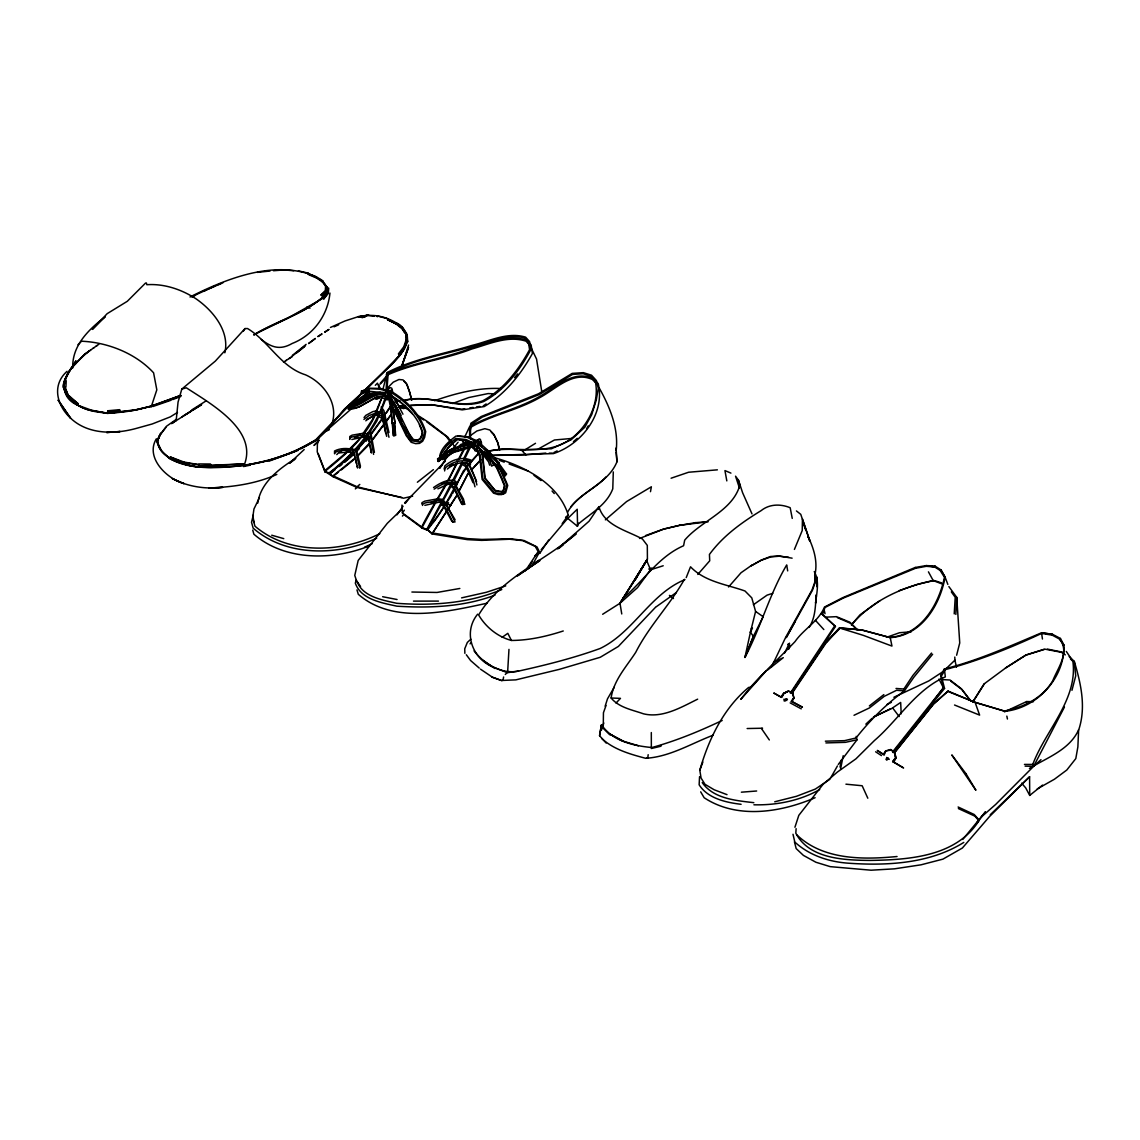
<?xml version="1.0" encoding="UTF-8"?>
<svg xmlns="http://www.w3.org/2000/svg" width="1140" height="1140" viewBox="0 0 1140 1140"><rect width="100%" height="100%" fill="white"/><g stroke="black" fill="none" stroke-linecap="round" stroke-linejoin="round"><path stroke-width="1.5" d="M336.77 454.589L338.381 453.007L349.196 451.896L354.626 454.675M794.438 841.861L796.176 848.587L803.401 855.385L815.884 862.239L830.219 866.642L871.088 870.205L894.43 868.837L921.035 864.818L942.937 859.133L962.388 848.018L989.42 816.653L1029.591 776.768L1029.719 795.421L1042.53 785.104M456.67 495.9L432.046 533.933L467.315 539.633L481.636 540.374L509.68 539.234L522.761 540.645L535.287 546.43L538.137 551.618L525.455 570.727M470.45 438.743L470.521 430.322L472.017 423.966L482.32 417.083L539.42 394.497L572.565 374.433L583.167 373.721L590.791 376.129L595.265 381.145C599.996 402.791 587.77 426.802 570.086 439.456C545.59 456.912 515.123 445.17 487.892 451.34M722.19 720.466C699.518 731.21 676.034 740.929 651.824 747.541C634.211 745.845 614.873 741.684 603.26 727.178L603.445 712.728L606.053 705.446M307.672 273.173L322.734 280.967L327.38 287.964L328.705 288.235L328.32 293.45L323.603 299.136L327.451 293.151C307.144 313.03 277.733 320.069 253.878 334.889C277.975 320.654 307.102 313.229 327.194 293.065L327.38 287.964L323.375 282.706L316.692 278.017L316.706 276.935C276.265 258.937 227.686 277.975 190.01 296.984M377.255 315.965L386.745 318.459L401.237 327.18L404.444 332.552L405.598 332.738L406.339 339.307L403.774 346.788L398.416 353.87L398.843 354.683C408.889 346.061 409.702 328.42 396.15 322.805L402.634 328.876L406.239 334.775L407.693 342.057L407.208 334.832C405.641 329.289 397.789 327.237 396.15 322.805C384.522 315.908 371.911 313.443 358.786 317.12L368.534 315.067L358.145 316.706L344.95 320.981L330.472 327.437M408.562 345.049L401.85 366.339M651.311 732.55L651.353 748.51L660.915 746.23L661.357 745.19M478.401 453.635C456.143 475.238 448.804 507.015 427.201 529.544L432.046 533.933L456.627 495.572M814.801 579.006L815 571.739L814.801 582.098L812.079 589.865L785.674 637.317L771.666 666.658M403.802 400.439C430.535 393.115 456.969 411.013 483.602 401.536C504.764 390.265 519.726 370.301 530.884 349.553L529.601 341.615L525.611 337.155C507.485 331.612 489.174 341.273 471.789 345.477C443.489 354.084 413.763 358.772 387.258 372.495L386.075 389.652M616.17 450.599C618.764 428.412 609.857 407.066 599.284 388.07M613.292 471.932L612.779 488.818C606.509 505.405 590.121 513.627 577.538 524.714L577.439 526.295L566.637 517.446M183.825 462.783L183.868 462.014L170.259 456.941L183.825 462.783L198.887 464.693L198.83 465.719L243.59 463.937L211.085 465.733L210.501 464.009L198.944 463.937L198.887 464.693L183.868 462.014M1078.625 729.885L1077.87 746.914L1075.804 758.585L1066.826 769.999L1054.429 779.233L1037.243 788.923M699.561 776.654L699.134 784.79C707.741 798.47 726.023 802.503 741.1 804.298M321.836 280.982L325.57 286.126L325.342 290.415L320.796 295.189L326.496 290.8L321.979 295.83L322.449 296.614L326.966 291.584L327.38 287.964M955.833 614.403L956.745 597.346L948.865 586.573M355.082 450.414L355.167 449.003L359.727 468.155L360.454 466.175L356.678 450.699M954.223 613.876L955.22 597.289L951.316 591.888M796.105 828.652L795.82 833.155C809.201 859.076 844.54 860.187 870.19 860.415C908.808 859.802 955.99 856.796 978.918 820.757L974.914 816.154L958.384 808.573M329.959 293.065C327.75 315.509 313.286 335.217 292.168 343.482C280.226 350.351 271.676 347.6 261.317 339.464M816.154 594.824C815.399 605.953 815.499 617.766 809.087 627.413M389.923 398.572L388.512 399.37L386.987 397.162L388.284 390.835L389.937 391.191L389.909 395.566M387.942 399.257L388.284 390.835M788.695 649.287L789.037 645.069L787.854 644.584M389.937 391.191L389.766 396.976M815.2 573.491C817.708 560.353 813.404 547.514 807.747 535.828L809.927 541.258L800.75 514.34L796.433 510.934M361.494 391.12L369.474 388.726L361.494 391.12L361.337 392.83L368.377 390.863L369.559 392.16L368.405 391.163L368.619 388.712L369.901 388.213L380.204 388.441L387.814 390.379M176.215 420.118L178.054 402.107L181.802 389.096L215.332 361.109L245.029 328.562L247.565 328.548C268.997 341.416 280.568 366.995 305.449 374.803C324.273 383.04 339.748 404.771 331.327 425.434L315.78 440.838L301.16 448.747M489.659 465.205L488.561 461.857L479.855 450.528M816.382 595.821L815.585 603.131C816.653 592.843 819.817 581.129 814.259 571.567M273.486 270.736L285.94 269.795M298.438 270.878L308.512 273.173M789.521 647.591L789.436 643.145M599.555 735.713L601.379 725.097L599.555 735.713L606.138 743.038M648.176 754.694L647.805 757.786L646.451 758.157M386.902 390.536L388.17 373.322C414.39 359.399 443.945 354.711 472.145 346.474C489.203 342.499 506.986 332.994 524.77 338.01L528.39 342.1L529.587 349.624C518.472 370.13 503.467 389.666 482.605 400.881C456.342 410.315 430.022 392.972 403.674 400.838M386.987 397.162L388.298 392.331L389.68 390.493L392.189 390.251M391.961 393.371L392.374 390.365M480.467 444.472L480.88 441.465L480.425 439.427L479.213 438.843C475.437 441.137 473.684 446.453 474.782 450.642L475.993 451.212M481.237 445.184L481.55 442.833L480.239 440.781L477.689 443.517L476.791 449.986M477.047 446.88L478.43 443.218L479.641 442.99L479.84 443.873M508.967 649.387L507.642 671.987L505.291 674.467M72.746 367.935C71.92 345.634 88.606 329.517 105.122 316.82L92.326 329.417L107.16 313.671L127.295 301.302L145.535 283.076L146.404 282.977L146.832 284.701C164.146 283.561 181.331 289.318 195.895 298.723C212.852 310.394 229.895 331.113 224.851 352.787M440.126 457.781L440.482 455.501M422.527 505.447L422.712 504.308L425.305 502.897L438.316 500.574L442.463 501.116L444.315 503.153M421.772 503.98L421.985 502.669L424.778 501.13L438.045 498.779L442.463 499.405L445.184 502.426L448.633 502.897M598.471 509.366L598.913 506.659L589.052 521.222L557.603 548.867L576.099 533.805C544.336 561.165 500.688 577.866 478.643 614.973C485.754 627.128 497.724 636.832 511.418 640.452C529.131 640.381 546.488 636.419 563.26 630.976M894.131 753.027L933.432 703.95L948.067 691.096L975.127 702.411L1005.01 711.332C1037.585 707.84 1064.689 677.702 1064.019 645.212L1059.573 639.098L1052.277 635.18L1052.434 634.253L1041.533 632.814C1009.669 646.166 978.163 660.53 944.405 668.909L940.628 675.336L943.407 687.819L944.547 688.418L892.99 752.5M840.023 767.106L841.277 760.095M650.484 491.682L651.368 486.794L626.572 501.586L605.354 519.854M503.609 677.003L503.039 679.996L501.899 680.609L491.967 677.117M697.652 699.162C681.178 707.284 662.397 718.471 643.459 713.811C632.287 709.835 619.034 707.655 611.125 698.008C613.605 680.338 626.387 666.743 635.75 652.294C649.03 626.074 670.021 604.927 684.399 579.348M454.048 487.45L451.996 487.165L454.147 488.903L461.344 503.41L462.47 504.478L464.664 504.279L463.495 499.163L455.872 485.455M840.536 769.286L843.215 755.692M600.766 728.104L601.379 725.097M750.619 631.375L744.933 657.409C760.836 627.442 769.429 594.182 786.7 564.927L787.683 570.898M383.197 388.298L387.258 372.495M622.896 741.057L609.914 734.117L622.896 741.057L638.414 745.788M1026.413 702.71L1026.67 701.556L1033.453 701.684M444.116 469.11L444.842 465.932C451.839 459.662 462.327 456.228 471.39 460.318M444.586 470.934L445.298 467.942C452.124 461.828 462.37 458.565 471.176 462.612M257.797 503.053C260.604 482.591 279.3 468.526 295.816 458.323M603.773 722.959L601.493 730.013M253.351 514.867L251.527 522.263L253.151 528.148C286.283 557.075 338.309 556.178 376.684 538.194M755.592 611.439L763.173 616.697L753.412 636.263L744.933 657.409L753.412 636.263L750.405 632.287L755.592 611.439L751.787 597.873L745.004 591.005C726.437 584.364 704.734 581.799 690.527 566.794L686.209 577.61M356.108 580.132L355.338 583.181C360.981 599.569 382.014 602.832 396.877 606.181C429.809 608.219 463.809 606.922 494.974 595.137M727.021 794.651L714.21 789.792L704.976 784.292L701.086 778.064L699.803 770.241C708.624 739.261 723.487 708.282 748.61 687.463L750.533 687.149L765.767 671.275L740.786 699.347C757.06 678.229 776.753 660.758 795.05 641.592C803.629 629.109 818.634 621.357 824.448 607.078L842.546 597.745L915.235 567.464L926.136 565.597L934.914 565.996L934.658 566.979L940.187 570.47L944.447 577.31C938.662 605.026 920.707 635.393 889.442 637.36L861.455 629.993L839.41 627.727L826.4 642.461L792.585 692.55M377.311 316.792L377.554 315.865M956.617 655.229L959.738 642.96L956.745 597.346M1071.956 690.313L1075.718 675.863L1074.293 661.357L1069.206 656.611M894.644 752.656L933.503 704.192L948.067 691.096M639.511 538.465L663.637 529.131L680.024 525.226L708.139 521.778M794.922 827.269L798.812 815.342L823.137 784.235L837.373 772.065L855.94 758.841L874.48 740.487C898.12 720.195 915.947 689.443 945.331 676.889L944.405 668.909M884.897 753.54L885.68 750.947L890.682 749.479L894.658 752.201L895.926 758.057L893.86 762.104L892.663 761.634L895.442 757.772L894.658 752.201L895.926 758.057L892.663 761.634L903.593 767.961L893.86 762.104M577.439 526.295L578.408 523.246M605.126 706.23L607.492 698.849L614.317 687.049M362.677 392.958C345.32 406.937 332.224 424.978 315.908 440.054C288.876 456.584 257.455 465.961 225.777 466.816L198.574 467.044C184.666 465.932 149.81 455.017 159.643 435.352C175.417 415.929 157.377 435.637 156.964 442.007C164.53 463.909 190.722 467.357 210.843 467.671C247.409 467.428 284.53 459.278 315.78 439.769C337.511 416.727 359.756 394.426 382.897 372.766C392.16 363.517 403.774 354.683 407.009 341.359M369.702 432.231L373.607 454.39M684.955 579.576C650.014 594.04 633.669 632.201 600.196 648.461C573.62 658.079 546.145 664.991 518.572 671.09L507.371 672.7L495.245 667.912C472.929 660.317 462.113 633.099 477.632 614.175M795.022 621.799L786.215 637.659L812.435 590.235L815.143 582.526L814.715 575.016L815.143 582.526M1063.221 645.354L1064.019 645.212L1060.457 638.471L1059.573 639.098C1070.175 652.222 1057.763 668.026 1052.747 680.751C1042.445 698.15 1023.577 707.37 1004.283 711.004L974.714 702.226L947.967 691.439M407.137 341.487C407.194 347.258 390.051 367.764 404.543 348.726M402.107 365.171L408.519 347.472L401.822 365.84M367.764 432.986L371.113 452.466M699.803 770.241L702.867 762.062M392.502 423.824L392.873 422.869L394.697 423.31L395.637 435.124L394.554 435.865L393.428 435.608L390.678 407.807L388.541 397.832M156.365 438.786C144.88 457.625 166.868 478.843 184.01 483.617L172.297 478.558C187.687 486.723 205.414 489.317 222.642 487.378L208.948 487.991C231.976 487.108 255.716 483.987 276.835 474.411M378.779 416.285L376.827 421.073L363.275 442.149L355.281 450.471M159.956 435.067L157.234 441.693L161.624 451.126L169.703 458.764C182.457 464.992 197.234 467.5 211.042 467.343L225.777 466.816M151.121 407.108L156.821 389.837L153.587 372.809C135.76 353.386 107.744 342.314 81.567 341.216L77.976 344.722M392.174 423.439L391.134 406.382L388.826 395.566M375.317 414.889C364.828 438.515 344.48 455.444 324.886 471.447L333.507 476.933L356.948 487.435L401.864 497.439M376.656 411.725L382.142 396.863L372.823 418.978L363.076 433.499M393.428 435.608L392.873 422.869M88.977 351.191C77.648 360.596 63.47 372.923 64.04 388.982C72.02 410.428 99.693 414.689 119.757 412.338C140.989 410.4 161.239 403.517 180.904 395.608M794.409 549.423L802.232 530.528L802.446 518.957L809.927 541.258M464.878 436.663L469.651 426.574C491.54 414.347 516.734 409.488 538.607 397.034C555.209 388.084 572.836 369.189 593.114 378.58L598.215 383.624C605.34 413.72 581.642 444.386 553.427 453.606L491.141 455.387M462.07 462.17L443.032 499.277M463.581 458.978L468.911 447.806M477.033 445.398L496.67 465.548L498.337 464.137L499.007 462.755L488.49 450.97L478.273 441.622M243.418 465.776L269.04 460.418L293.863 451.967L315.908 440.054L331.512 424.622L344.451 409.018L362.463 392.716M452.523 493.677L453.976 490.656M456.128 486.125L463.339 471.02L466.773 467.101M498.935 463.467L496.969 465.106L504.849 475.907L506.516 473.969L498.935 463.467L498.337 464.137M462.783 463.011L454.247 480.082M464.293 459.848L470.378 447.165M259.407 497.738L253.949 509.01L252.909 516.278L254.106 522.505M443.218 454.789L448.334 447.194L457.311 439.698L467.386 440.795L472.003 443.061M750.405 632.287L752.457 628.069L751.274 628.739M981.269 817.052L995.662 804.455L1033.652 766.308L1032.769 764.441C1045.394 730.484 1078.098 699.518 1072.854 661.214L1066.313 651.439M784.491 653.177L789.08 643.929L787.783 644.328M502.897 491.782L504.507 485.996L501.6 479.028L496.67 467.799L487.607 455.857M1025.102 766.151L1033.652 766.308L1064.432 707.071M446.438 484.343L437.746 499.163M448.747 479.769L457.282 462.954M459.035 491.226L467.742 474.14M452.68 483.146L427.186 530.171L422.498 528.305L403.703 514.425L402.463 516.121M456.043 463.88C446.296 485.882 432.302 505.476 421.672 527.008L422.498 528.305L422.071 527.549L435.922 502.084M458.437 459.235L464.023 448.391M459.035 490.913L467.828 473.827M459.691 458.323L464.479 449.06M787.07 691.966L783.935 693.391L781.826 697.423L773.761 693.006L781 697.167L783.935 693.391L788.324 690.812L792.599 692.864L793.996 698.065L791.317 701.456L793.754 697.865L792.599 692.864M431.205 524.742L427.186 530.171L426.745 529.402L441.337 502.327M761.862 559.84L751.445 565.654L761.862 559.84L770.54 556.505L779.019 555.992L792.115 558.173M474.397 447.664L473.784 446.168L474.767 444.344M471.989 444.457L473.471 441.736L475.537 440.61L471.818 445.726L472.872 448.291L474.867 449.402M532.765 564.257L539.277 552.458M361.337 392.83L362.178 393.542L362.449 390.792M830.761 777.779L837.43 765.938M586.558 428.811L588.226 425.904M377.012 399.271L379.82 396.677M378.893 398.587L379.577 397.404M616.084 448.006L616.954 461.814C607.534 484.97 579.633 490.87 567.592 512.159M621.756 613.961L619.989 603.26L637.517 587.613L650.527 569.786L646.58 560.339L635.137 579.932L647.093 559.797L619.989 603.26L602.647 614.275M635.094 579.647L619.989 603.26L647.42 559.113L647.306 545.39L642.461 539.049C627.029 530.456 604.371 525.825 598.913 506.659M634.837 579.576L647.42 559.113M527.649 569.003L532.209 561.707M973.076 701.428L984.062 683.943L1005.167 668.325M972.762 702.154L984.476 683.644M397.019 514.824L403.076 506.217M243.404 331.099L245.029 328.562M444.073 506.816L433.214 522.034M445.954 503.894L451.597 495.13M477.418 446.581L478.7 444.6L482.234 447.08M781 697.167L783.607 693.206L788.652 691.239M825.36 741.185L844.526 740.658L856.026 737.993C869.92 720.295 886.265 704.078 904.419 690.869L903.863 689.03L912.926 675.393L931.523 653.063M446.951 457.197L439.484 468.383L442.52 464.693M534.917 555.679L539.975 553L548.696 540.032M791.531 692.336L835.449 626.473L821.456 613.676M382.499 418.694L371.341 434.197M386.432 412.865L390.379 407.051M834.808 625.703L790.305 693.077M382.385 418.195L371.113 433.699M384.38 415.274L390.35 406.524M67.032 371.341C51.528 385.135 56.858 405.441 70.495 418.081C87.88 434.654 114.257 434.411 136.116 428.455L152.204 423.98L170.316 416.87L177.484 412.424M391.205 414.775L372.666 439.784M391.205 414.39L372.566 439.399M791.488 693.476L826.073 642.034L840.038 628.14L861.997 629.936L890.24 637.645C921.562 635.536 940.001 605.212 945.089 577.125L940.97 569.9L934.914 565.996M367.151 419.762L373.322 415.559M421.672 527.008L402.392 512.929L404.358 510.164M562.177 523.645L568.304 515.152C558.572 483.645 524.842 466.388 495.145 457.853M883.144 754.481L884.498 754.851L877.301 750.419L883.144 754.481L885.68 750.947L890.995 750.106L895.142 752.728M366.211 441.166L369.289 436.976M728.56 586.986L741.043 572.736L751.659 565.298M369.047 436.492L356.763 450.4M443.716 453.535L453.221 442.178M365.84 420.831L366.995 419.306L377.226 414.276L379.378 416.228M470.093 643.858L470.749 643.003M985.331 811.994L976.923 823.137L978.419 819.261L974.244 814.53L958.113 806.992M931.708 703.266L943.407 687.819L939.004 679.055M838.27 764.456L857.052 739.774L856.154 736.369M985.259 812.022L962.744 839.468M405.227 503.453L410.614 496.527M370.443 442.106L357.903 455.345M892.62 751.873L943.407 687.819M451.625 450.2L458.109 442.206M932.634 654.246L913.881 677.189L904.419 690.869L896.582 690.284L884.241 696.355L869.421 707.94L854.017 715.279M363.916 419.434L368.99 415.601L375.958 412.993L382.513 416.485M496.313 465.006L499.007 462.755M514.51 377.711L517.688 373.906M364.045 417.511L365.826 415.373L372.737 411.654L376.485 410.813L380.19 413.093L385.933 398.743L385.135 397.817C375.844 428.711 354.412 453.663 329.118 472.915L324.886 471.447M739.39 487.892L735.542 476.178L738.478 480.225L739.889 485.013C732.721 511.162 701.129 520.652 684.698 540.161L683.587 545.732C658.036 556.904 643.601 581.158 622.939 598.343M541.172 549.722L566.751 519.427L577.211 509.252L577.538 524.714M504.849 475.907L506.516 473.969M851.965 624.207L860.073 614.759L880.037 600.609M469.067 464.479L478.216 453.991M697.808 574.432L709.721 560.809L709.436 554.453C723.059 535.828 741.698 522.505 761.107 510.649C769.457 503.923 780.572 503.78 790.177 507.728L792.243 518.401M380.261 383.268L386.332 376.343M851.423 625.034C871.744 600.581 902.524 586.829 933.204 580.588L943.179 584.364M68.557 396.236L64.994 387.386L64.054 387.914C56.63 387.472 91.442 337.739 67.431 374.034L67.887 373.478L64.567 381.145L66.22 380.717L65.921 387.13L64.994 387.386L68.557 396.236L78.275 403.845L69.027 395.708M472.43 468.982L480.624 459.976M445.384 461.087L404.6 502.911M471.361 469.965L480.767 459.691M655.799 606.993L618.393 646.423L600.239 657.281L559.27 669.38L515.85 679.868L501.301 680.48L492.395 677.189L480.453 669.137M380.161 384.18L384.779 379.292M458.836 446.453L460.717 444.472L467.272 442.291L473.257 442.52M76.38 363.033C61.859 374.718 57.983 397.461 78.047 405.313L91.4 410.158L107.488 413.45L135.261 410.129L151.121 406.04L180.818 395.352L151.178 406.353L135.29 409.83L107.801 413.15L91.186 410.457C75.981 407.721 55.447 391.391 67.189 375.26M81.239 357.917L84.873 354.084M826.4 642.461L840.038 628.14L863.336 635.365L891.965 646.081L890.24 637.645M616.028 703.038L620.474 698.364L611.125 698.008M93.908 347.729L85.201 353.885L72.461 367.08M352.987 452.851L329.674 473.87L329.118 472.915M353.585 454.547L344.665 462.341M357.062 450.955L359.385 448.547M354.44 452.794L349.795 457.568L329.36 473.171L329.674 473.87L335.132 469.68M364.9 390.436L391.989 364.159L399.043 355.908L365.057 390.635M355.751 458.109L341.288 469.922M358.06 455.758L368.434 445.199M447.336 469.053C453.549 463.666 462.655 460.646 470.549 464.593M355.58 457.682L333.051 475.836L333.507 476.933L329.36 473.171M1029.591 776.768L990.247 814.744M318.915 440.496L313.985 445.455L318.787 440.667M387.7 387.757L393.3 382.128L398.943 379.506L403.004 379.891L406.31 383.339L409.787 392.231L411.483 400.311M359.185 439.299L344.195 454.347L324.572 470.849L325.456 472.387L318.174 453.521M353.315 407.094L326.582 430.592M355.723 404.7L358.145 402.306M364.187 396.321L366.61 393.941M375.317 385.306L377.482 383.14L379.52 388.84M447.806 444.401L451.112 441.18M401.109 509.965L387.286 523.331L358.174 560.481L354.768 575.415L356.492 580.63L360.554 586.501M946.613 668.168L954.935 660.145L954.779 657.068M570.926 506.687C580.659 494.304 595.436 488.348 606.138 476.862M304.195 449.545L289.432 463.325L294.733 459.505M865.83 724.157L872.015 718.385M470.834 639.198L467.343 642.433L464.735 648.788L464.864 653.32M355.324 488.903L356.948 487.435M1033.652 766.308L1040.977 759.653M438.259 461.486L446.851 454.832L445.925 452.395L437.589 458.893L438.259 461.486L446.851 454.832M349.096 408.519L348.256 409.26C362.663 409.659 371.996 394.568 386.574 396.293M349.966 406.609L369.431 393.557L380.532 392.303M472.487 446.41L462.17 448.618L447.208 455.216L445.925 452.395M573.434 441.65L577.253 438.344M333.051 475.836L357.077 486.766L359.798 484.429M433.528 487.535C439.442 483.431 446.866 479.185 454.333 480.382L457.111 482.705M434.155 489.16C439.912 485.27 447.051 481.123 454.276 482.249L457.111 484.571M348.014 406.866L347.13 407.607C361.451 407.978 370.685 393.015 385.035 394.298M447.379 452.324L451.055 449.26L463.795 445.213M447.308 452.309L449.816 450.243L459.562 447.179M447.934 454.632L440.681 459.32M452.024 453.079L446.011 458.009L442.619 459.577L442.12 458.18M292.182 355.566L306.118 344.365M296.998 352.688L304.594 346.589M559.07 548.212L563.174 544.92M292.581 355.865L305.477 345.577M767.633 670.007L783.294 657.652L773.39 662.497M603.26 727.178L602.618 727.691L609.757 734.787M417.368 482.234L433.385 469.637M333.179 476.235L338.58 472.017M869.364 705.931L883.856 694.616M437.674 460.033L446.025 453.549M175.888 420.617L171.57 423.553L201.395 404.771M339.207 466.531L341.929 464.436M565.554 517.261L568.304 515.152M454.561 441.151L457.24 439.114M315.296 338.523L308.57 343.553L315.253 338.552M753.398 604.741L767.077 595.137L772.792 593.313M393.628 424.094L394.967 422.783L391.618 398.444M393.599 423.781L394.967 422.783L389.951 392.288M472.53 446.78L473.556 446.053M940.187 570.47L940.97 569.9L945.089 577.125L947.839 584.393M470.464 435.537L476.891 430.977L484.856 428.683L489.772 429.98L493.82 434.283L497.61 442.349L499.249 449.203M473.784 446.168L475.152 445.199M656.441 606.623L676.362 592.515M93.067 348.313L97.171 345.42M166.298 426.403L176.572 419.135M502.17 637.303L507.813 633.327L511.418 640.452M85.201 353.885L90.659 350.051M96.116 346.218L98.838 344.294M483.232 405.911L486.125 403.93M369.659 391.533L348.185 405.968C362.548 405.783 371.854 390.721 386.588 392.559M171.698 423.453L176.087 420.461M371.426 393.813L356.065 403.93M829.934 779.261L815.342 789.065L796.504 796.29L774.73 801.79M819.689 789.55C799.838 800.779 776.611 805.353 753.91 804.797M359.057 399.599L351.989 404.101M356.35 404.201L370.529 394.967L376.713 394.283M943.037 671.603L928.772 680.951L893.874 697.267M535.857 562.163L538.736 560.296M253.664 334.676L286.938 318.644L322.677 298.409M328.705 329.56L324.672 332.182L328.862 329.517M285.855 360.639L291.826 356.791M283.504 362.135L286.397 360.326M289.047 358.573L291.94 356.763M191.677 409.987L206.226 400.81M184.267 415.373L191.435 410.913L181.673 416.983M522.847 451.155L535.515 443.303M192.888 410.03L201.623 404.686M1029.42 768.431C1047.275 757.487 1070.204 749.664 1079.01 728.973C1086.164 706.444 1080.82 683.373 1074.293 661.357M257.255 272.375L270.052 271.035M453.492 483.959L451.654 485.013L454.276 487.464L462.47 504.478M358.145 316.706L368.078 315.324L374.233 316.307M446.438 453.178L446.224 451.868L461.301 445.384L473.043 442.904M963.799 842.417C930.311 863.422 888.145 865.859 849.585 863.279C829.664 862.082 809.742 855.727 794.822 842.075L792.998 834.266M470.749 427.315C492.352 414.675 517.702 410.229 539.505 397.76C555.707 389.324 572.665 370.5 592.358 379.492L597.118 384.223M538.465 448.889L554.439 439.997L571.625 438.458M351.847 439.513L363.988 436.848L369.175 439.342M388.925 398.886L387.101 399.898L385.719 399.228C384.308 395.039 386.346 389.453 390.45 387.6L391.818 388.27L392.616 391.904M504.336 493.193L501.785 494.589L498.18 494.589L493.563 493.164L482.149 479.47L479.598 456.328L476.135 449.046M389.324 392.032L390.094 391.604L388.811 390.607M298.238 450.343L269.126 461.144M424.864 505.348L438.8 502.227L441.636 502.555L444.514 505.647M389.025 388.113L385.206 393.129L384.893 395.509L386.403 397.703M442.049 483.731L444.5 482.462M554.026 452.452L557.104 450.899M1004.454 711.859L1026.67 701.556M203.746 291.284L206.91 289.717M449.488 466.331L453.335 464.422M329.446 429.623L325.228 431.69L319.029 437.489L317.39 444.415L317.233 451.882L324.572 470.849M192.332 296.77L195.524 295.217M886.806 704.577L891.366 702.34M873.254 717.245L890.839 708.653M387.201 375.117C413.934 362.99 444.158 359.67 471.789 349.011C489.103 344.123 507.941 335.203 526.039 341.188L529.929 345.377M369.431 545.861C332.923 560.652 284.915 561.122 253.878 534.204L252.724 530.1M191.477 296.77L215.346 285.912M386.289 374.291C413.321 362.477 443.674 358.943 471.433 347.999C489.074 342.855 508.44 333.892 526.865 340.333L531.126 344.907L532.409 353.528C520.766 374.476 505.063 394.212 484.215 406.567L462.184 409.873L432.06 404.871L410.543 405.299M874.195 716.561L891.779 708.453L900.671 702.454L901.198 713.811M364.558 547.172L372.068 543.794M379.805 533.648C341.516 553.014 288.819 555.223 254.961 526.181L253.422 520.638M334.02 326.824L338.708 324.757M713.155 735.186C691.039 743.622 669.664 756.917 645.639 758.285C630.206 754.21 613.591 749.507 601.692 738.435M437.874 488.832C443.004 487.008 447.963 482.819 453.677 484.087M218.481 284.587L223.169 282.606M220.861 283.717L208.492 288.933M461.187 502.626L462.755 501.971M926.293 566.309L926.136 565.597L934.658 566.979L926.293 566.309L915.548 568.276L843.101 598.172L825.004 607.492L822.567 614.389L835.449 626.473M172.696 399.584L180.833 396.421M459.833 446.453L469.709 443.788M815.114 797.715C780.786 812.45 737.152 819.489 704.164 797.744L700.673 791.844M487.179 603.188C446.41 611.952 393.043 624.62 358.288 594.282L356.963 589.893M434.511 400.724C455.701 393.243 478.558 387.386 501.13 388.541M452.38 403.531L468.754 397.547L488.134 393.571L495.045 393.87M501.785 589.551C468.626 603.416 432.046 605.939 396.549 603.274C382.399 600.025 362.548 596.833 357.019 581.343M645.611 535.543L663.452 529.117L680.024 525.226M761.691 560.139L770.797 556.904L779.29 556.206L788.823 557.332M886.45 637.36L899.517 632.728L911.231 631.774M152.788 406.538L171.071 400.226M899.246 590.591L917.273 584.393L934.187 580.474M671.09 478.216L688.589 472.245L717.388 469.837M505.747 585.875L486.466 592.259L461.6 597.873M648.745 569.045L651.909 568.034M650.527 569.786L663.209 565.768M456.67 451.611L473.285 446.552M450.414 452.608L470.749 446.381M1044.155 649.273L1026.057 654.959L1005.352 668.125L1025.758 655.172L1045.095 649.173L1061.34 652.279L1065.302 654.873M695.428 522.676L706.686 521.764M445.441 484.643L451.012 482.99M470.378 443.93L473.414 443.047M181.802 389.096L186.333 387.799C210.53 403.717 259.621 430.578 243.561 466.559L250.373 465.12M362.178 393.542L369.218 391.59M381.059 393.343L383.439 392.73M391.59 394.469L389.994 394.882C395.922 410.813 402.776 426.887 412.352 440.924L419.549 441.907L422.114 440.14L424.75 431.775C419.235 414.276 405.284 400.881 389.809 391.761M456.713 460.019L459.434 459.334M374.376 414.989L377.226 414.276M412.666 496.157L403.489 498.209L357.077 486.766M857.052 739.774L845.467 742.34L825.902 742.924M393.813 434.711L395.637 435.124M473.143 446.481L461.857 448.889L447.208 455.216L446.339 453.321L461.315 446.894L473.328 444.344M354.454 437.874L357.917 437.161M352.972 408.248L358.673 407.165L377.383 396.72L384.266 396.164M679.981 525.355L695.614 522.619M459.833 588.468L437.033 592.458L411.896 592.03M431.034 502.598L433.727 502.142M339.335 452.38L341.687 451.982M357.333 434.967L359.756 434.568M395.081 401.85L400.311 401.009M464.693 408.704L461.315 409.217L431.519 404.672L410.257 405.541M469.751 407.949L473.114 407.436M476.492 406.923L479.855 406.424M488.105 451.055L503.495 448.747L521.293 449.887L551.418 448.775L571.154 439.784L584.82 427.243L591.703 414.703L596.291 400.012L598.286 388.327L596.363 380.532L591.532 375.217L583.352 372.652L572.195 373.393L538.507 393.77L481.18 416.528L470.92 423.211L469.595 429.395L469.623 437.803M434.212 499.833L441.665 499.762M361.451 436.591L366.824 436.549M492.651 455.459L525.383 454.889L545.832 453.093M316.692 278.017C295.189 269.467 319.969 276.849 323.176 281.495M342.214 449.687L345.976 449.345M398.786 406.553L405.341 405.968M518.572 671.09C501.443 674.452 484.272 664.164 474.083 650.926M897.052 856.51C863.322 859.774 823.194 860.073 797.045 835.078M741.37 792.186L756.661 791.003M398.829 406.068L405.526 405.626M825.944 617.139L836.504 616.669L849.827 622.183L857.978 630.263M459.719 440.197L461.714 440.111L464.65 443.987M346.503 451.44L349.88 451.326M747.142 728.531L762.56 728.232L761.491 728.588L769.329 739.946M443.517 505.205L441.408 504.778L443.859 506.545L451.568 520.866L452.765 522.006L455.045 521.992L448.376 508.411L443.959 502.042L442.918 501.985M413.478 601.122L438.458 601.108M1024.447 764.413L1032.769 764.441M549.167 453.164L552.501 453.236M368.619 388.712L378.979 388.997L386.716 390.963M368.405 391.163L383.168 392.702M401.237 327.18L402.648 327.522M406.239 334.775L407.208 334.832M942.595 679.597L950.033 680.024L961.277 688.702L969.94 700.259M441.066 502.783L442.12 502.854L446.324 508.982L452.765 522.006M896.026 688.46L903.863 689.03M285.898 270.066L293.721 270.75M457.796 435.822L468.44 436.848L476.862 440.938M325.57 286.126L327.152 286.767M753.825 802.674C735.799 800.565 713.455 798.698 702.212 782.567M845.937 784.178L862.154 785.745L867.811 798.2M445.255 504.165L451.355 504.949M444.429 502.797L447.635 503.224M432.017 532.893L467.486 538.622L481.964 539.42L510.692 538.75L524.101 540.517L537.026 546.943L539.975 553M1052.277 635.18L1041.618 633.413C1010.482 647.947 978.619 660.716 945.302 669.607L941.355 676.134L944.547 688.418M367.066 435.651L363.418 435.01L352.004 436.934L349.795 438.202L349.752 439.399L349.752 436.534L352.118 435.152L363.76 433.186L367.678 433.884M382.655 596.719L397.062 599.512M1047.46 649.102L1062.452 652.151M352.431 451.07C346.703 449.559 339.934 449.844 334.661 452.594L334.647 453.82L334.519 451.012C340.005 448.106 347.087 447.906 353.03 449.545M464.08 459.135L470.905 460.888M379.705 392.545L383.069 393.428M271.733 535.216L283.76 538.636M398.815 407.18L403.845 408.619M467.614 464.208L469.21 464.664L471.305 468.569L476.591 481.536M398.715 406.239L407.75 408.947M412.623 439.684L418.351 440.453L421.486 436.506L422.284 432.16L419.392 424.721M935.669 580.958L941.583 582.925M787.441 699.233L786.344 698.863L786.586 699.675M499.42 460.332L504.236 462.142M509.067 463.952L528.376 471.191M306.974 306.959L310.037 308.156M422.071 527.549L426.745 529.402M954.536 705.019L979.616 715.108L975.127 702.411M382.085 418.48L376.414 415.145M730.925 473.114L724.94 470.578L726.821 480.895M783.835 699.233L786.814 700.501M837.401 617.638L850.739 623.38L856.824 629.665M478.415 440.04L476.178 440.425L473.984 444.814L473.642 447.194L474.953 449.274M396.406 323.874L387.486 319.713L396.136 323.888M476.805 441.978L466.801 437.119L456.043 436.022C449.303 441.023 441.764 447.179 439.741 455.672L440.225 457.012M473.029 442.904L466.16 439.555L455.729 438.416L446.666 445.982L441.736 453.293L441.878 455.843M466.132 462.712L468.198 463.766L470.578 468.155L475.28 478.572L476.905 484.97M791.317 701.456L802.403 707.171L791.901 701.385L793.996 698.065M1060.457 638.471L1052.434 634.253L1041.533 632.814L1042.445 639.013M790.163 692.037L793.169 693.633M790.177 702.895L801.263 708.852M417.653 416.143L423.638 419.891M414.875 413.507L427.685 421.7L447.721 437.033L454.789 446.866M495.031 668.539L483.189 660.402M875.634 751.787L881.477 755.606M389.168 394.241C403.845 402.933 417.311 415.487 422.641 432.103L420.546 438.857L416.371 440.268L413.236 439.299L409.06 433.656L395.666 405.883M394.269 398.117L400.197 402.007L412.409 413.791M390.849 391.148C406.453 400.325 420.261 414.005 425.705 431.632L424.607 437.447L422.641 441.251L419.52 443.389L415.673 443.659L411.184 442.291L406.325 435.808L392.901 408.02M484.044 451.782C494.703 460.061 499.89 473.128 504.778 485.355L503.324 490.499L501.514 491.497L495.102 490.399L485.184 478.301L482.719 455.416L477.118 443.716M485.027 449.146L488.846 451.796L492.024 456.029M478.501 447.336L490.1 461.159L491.582 466.118L493.406 465.12L492.437 460.916M377.269 411.583L379.207 413.008M426.631 421.757L446.153 436.25L449.117 440.282M533.976 475.351L540.973 480.553M886.606 757.444L889.243 759.411M950.817 681.164L962.075 689.615L971.18 701.342M669.408 595.379L673.484 598.543M427.201 529.544L432.06 533.321M479.213 668.054L470.592 660.53L466.317 654.759M483.901 451.91L486.324 454.105M478.102 443.161L497.753 463.268M461.743 463.966L466.06 466.901L473 482.705M1070.403 658.906L1072.854 661.214M390.593 394.469L396.036 401.166L402.947 414.191M462.413 462.441L466.246 465.12L468.54 469.352L473.157 479.555L474.967 486.809M389.239 396.406L394.411 402.819L401.095 415.373M403.788 381.059L407.094 384.522L411.953 399.869M491.24 432.046L494.276 435.266L498.08 443.346L499.719 450.186M521.293 449.887L525.868 454.86M815.428 620.317L823.835 629.551M552.059 491.041L554.268 493.563M1021.625 783.194L1025.687 787.882L1029.719 795.421M382.655 397.518L383.453 398.459M445.512 503.538L455.131 519.797M892.99 708.396L899.189 716.59M497.325 463.082L499.448 465.904M488.062 451.882L490.2 454.718M324.629 284.045L327.608 288.021M411.355 441.536L406.695 435.323L401.394 423.852M411.554 438.259L405.085 426.83M496.969 465.106L504.578 475.522M463.125 441.878L464.963 444.401M498.023 463.838L505.604 474.326M437.589 458.893L438.53 461.258M454.376 483.93L464.664 504.279M393.856 397.689L400.539 408.619M396.164 408.262L398.601 412.523M928.43 571.838L933.204 580.588M396.136 408.548L402.334 420.988M394.426 409.873L400.625 422.299M954.935 660.145L956.46 667.199M531.254 348.099L536.541 359.029L541.714 391.334M475.779 445.555L480.253 454.96L482.819 478.558L494.532 492.708L502.997 494.261L505.661 492.822L507.728 485.426L500.089 467.372M752.001 513.898L742.61 492.751L738.478 480.225M499.349 467.514L506.759 484.999L505.034 491.141L502.84 492.338L495.487 491.012L484.7 477.859L482.177 454.404M915.235 567.464L915.548 568.276M804.014 525.469L805.809 530.299M378.736 384.793L380.276 389.111M475.537 440.61L476.093 442.149M381.615 415.459L386.674 436.364M390.692 391.889L390.92 392.801M353.201 449.588L356.535 463.809M354.668 456.37L353.486 451.668M447.037 452.851L447.55 454.931M355.566 459.064L357.661 467.999L357.091 466.217M384.266 425.961L385.762 433.514M384.294 424.849L380.632 410.343M824.363 610.755L825.018 613.705M388.982 437.276L381.245 406.937L383.909 410.657L388.982 432.545M352.232 446.866L352.816 449.602M1006.834 716.105L1007.432 719.012M368.106 434.682L369.346 441.693M370.457 430.749L374.433 452.366M370.172 445.27L371.441 452.951M375.587 397.589L375.815 399.285M465.277 439.769L465.676 442.861M616.127 452.181L616.954 461.814M394.241 422.555L395.181 434.411M401.95 505.049L402.392 512.929M107.787 410.771L107.588 411.683L120.142 410.457L119.657 409.673L107.787 410.771M160.669 433.343L157.477 440.496L160.669 433.343M786.557 699.447L785.175 701.029L783.978 700.801L785.531 699.091L786.557 699.447M887.462 757.715L885.951 759.226L886.763 760.138L888.516 758.542L887.462 757.715M317.989 336.514L322.036 333.906L317.946 336.542M522.562 572.308L517.303 575.928L539.847 560.567L522.562 572.308M364.843 317.02L361.779 317.547L364.8 317.034M120.028 431.504L106.804 432.53L120.028 431.504M965.965 773.675L951.8 754.937L975.897 790.248L965.965 773.675M70.495 418.081L58.197 400.197L70.495 418.081M817.195 584.678L816.611 576.769L817.252 586.972L817.195 584.678"/></g></svg>
